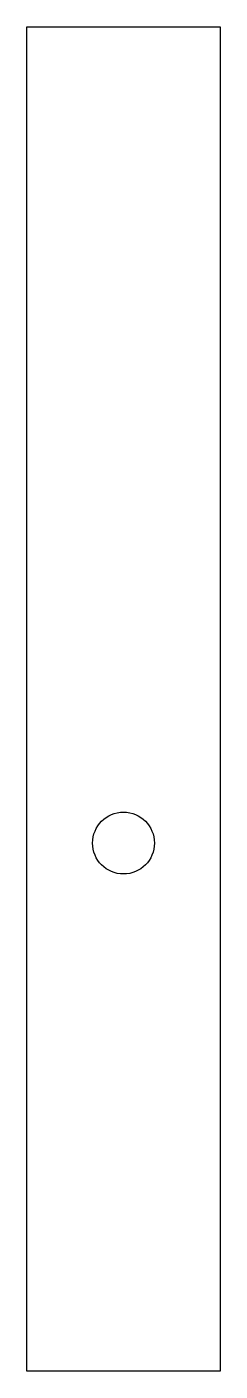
# Model space of a CAD drawing. Header units: millimetres. Extents: x -142.5 to -137.5, y -3.5 to 31.3.
import ezdxf

# ---------------------------------------------------------------- set-up
doc = ezdxf.new("R2010")
doc.units = ezdxf.units.MM

msp = doc.modelspace()

# ---------------------------------------------------------------- linework, layer by layer
msp.add_lwpolyline([(-142.5, 31.333), (-137.5, 31.333), (-137.5, -3.474), (-142.5, -3.474)], close=True)
msp.add_circle((-140, 10.199), 0.8)

doc.saveas('drawing.dxf')
